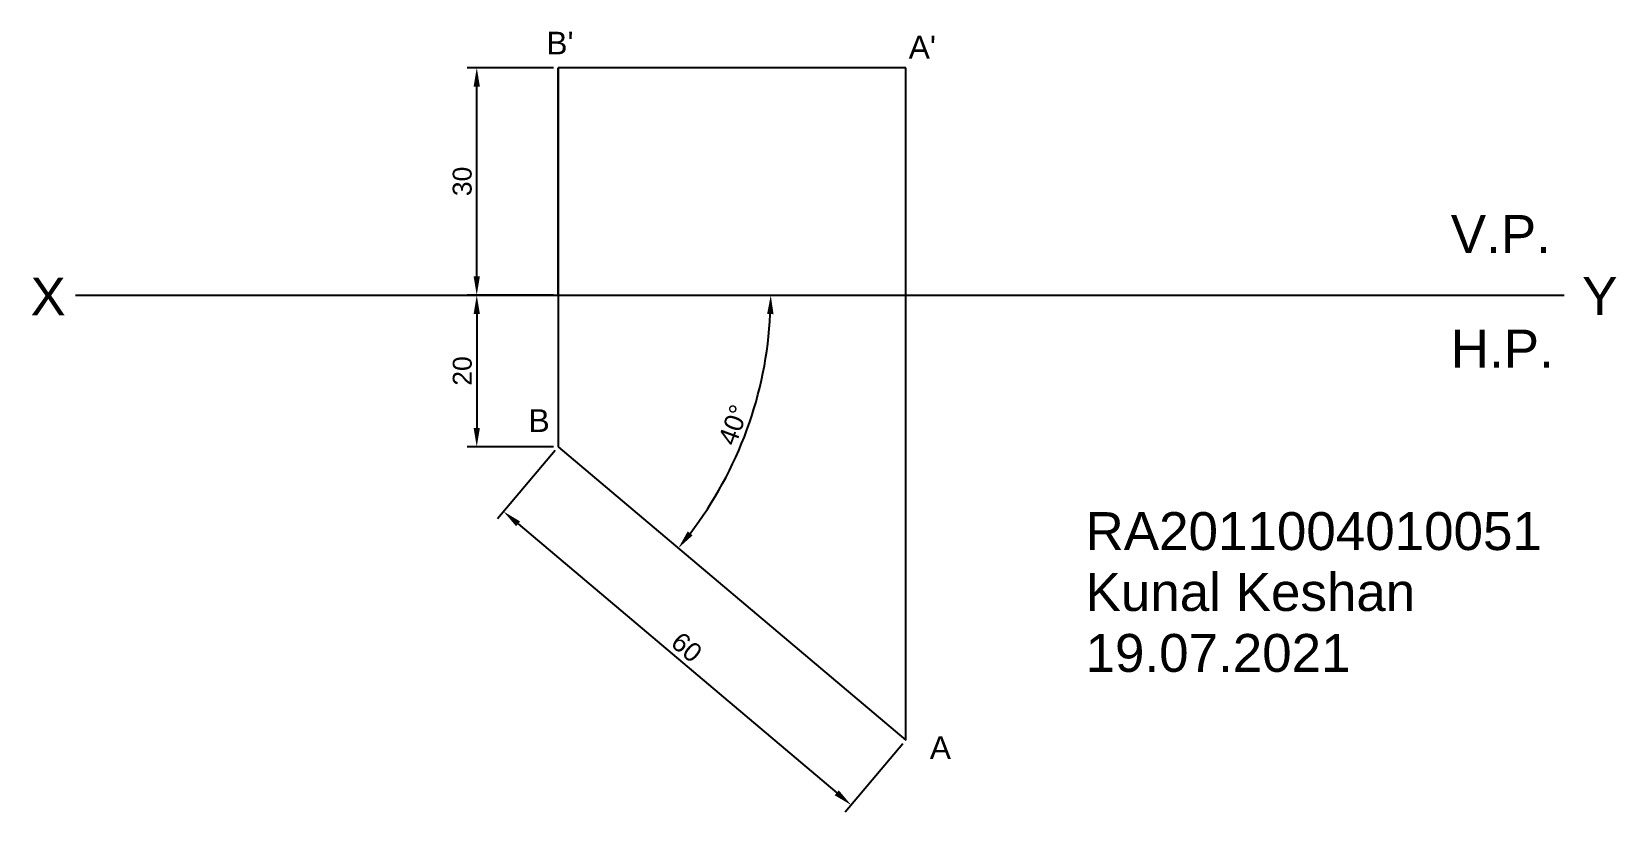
# Model space of a CAD drawing. Header units: millimetres. Extents: x 96 to 305, y 84 to 187.
import ezdxf

# ---------------------------------------------------------------- set-up
doc = ezdxf.new("R2010")
doc.units = ezdxf.units.MM
doc.styles.get("Standard").update_dxf_attribs({"font": 'arial.ttf'})
doc.dimstyles.new('ISO-25', dxfattribs={"dimtxt": 2.5, "dimasz": 2.5, "dimexe": 1.25, "dimexo": 0.625, "dimtad": 1, "dimtxsty": 'Standard', "dimcen": 2.5, "dimadec": 0, "dimazin": 0, "dimtfac": 1, "dimtmove": 0, "dimatfit": 3, "dimfxl": 1, "dimarcsym": 0})

# ---------------------------------------------------------------- blocks, each defined once
blk = doc.blocks.new('*D5')
at = {"color": 0, "lineweight": -2, "transparency": 16777216}
for p, q in [((164.46, 182.27), (153.09, 182.27)), ((154.34, 154.77), (154.34, 179.77)), ((164.46, 152.27), (153.09, 152.27))]:
    blk.add_line(p, q, dxfattribs=at)
at = {"color": 0, "transparency": 16777216}
for points in [[(153.92, 179.77), (154.75, 179.77), (154.34, 182.27)], [(153.92, 154.77), (154.75, 154.77), (154.34, 152.27)]]:
    blk.add_solid(points, dxfattribs=at)
at = {"layer": 'Defpoints', "color": 0, "transparency": 16777216}
for p in [(154.34, 182.27), (165.09, 182.27), (165.09, 152.27)]:
    blk.add_point(p, dxfattribs=at)
at = {"color": 0, "transparency": 16777216, "insert": (152.43, 167.27), "char_height": 2.5, "attachment_point": 5, "rotation": 90}
blk.add_mtext('30', dxfattribs=at)
blk = doc.blocks.new('*D6')
at = {"color": 0, "lineweight": -2, "transparency": 16777216}
for p, q in [((164.46, 152.27), (153.09, 152.27)), ((154.34, 149.77), (154.34, 134.77)), ((164.46, 132.27), (153.09, 132.27))]:
    blk.add_line(p, q, dxfattribs=at)
at = {"color": 0, "transparency": 16777216}
for points in [[(153.92, 149.77), (154.75, 149.77), (154.34, 152.27)], [(153.92, 134.77), (154.75, 134.77), (154.34, 132.27)]]:
    blk.add_solid(points, dxfattribs=at)
at = {"layer": 'Defpoints', "color": 0, "transparency": 16777216}
for p in [(165.09, 152.27), (154.34, 132.27), (165.09, 132.27)]:
    blk.add_point(p, dxfattribs=at)
at = {"color": 0, "transparency": 16777216, "insert": (152.44, 142.27), "char_height": 2.5, "attachment_point": 5, "rotation": 90}
blk.add_mtext('20', dxfattribs=at)
blk = doc.blocks.new('*D7')
at = {"color": 0, "lineweight": -2, "transparency": 16777216}
for p, q in [((164.69, 131.79), (157.07, 122.77)), ((159.79, 122.11), (201.82, 86.64)), ((210.54, 93.09), (202.92, 84.07))]:
    blk.add_line(p, q, dxfattribs=at)
at = {"color": 0, "transparency": 16777216}
for points in [[(160.06, 122.43), (159.52, 121.8), (157.88, 123.73)], [(202.09, 86.96), (201.55, 86.32), (203.73, 85.02)]]:
    blk.add_solid(points, dxfattribs=at)
at = {"layer": 'Defpoints', "color": 0, "transparency": 16777216}
for p in [(165.09, 132.27), (210.94, 93.57), (203.73, 85.02)]:
    blk.add_point(p, dxfattribs=at)
at = {"color": 0, "transparency": 16777216, "insert": (182.03, 105.83), "char_height": 2.5, "attachment_point": 5, "rotation": 319.8322}
blk.add_mtext('60', dxfattribs=at)
blk = doc.blocks.new('*D8')
at = {"color": 0, "lineweight": -2, "transparency": 16777216}
blk.add_arc((141.4, 152.27), 51.72, 322.6018, 357.2304, dxfattribs=at)
at = {"color": 0, "transparency": 16777216}
for points in [[(192.64, 149.78), (193.48, 149.76), (193.12, 152.27)], [(182.81, 120.59), (182.16, 121.11), (180.92, 118.9)]]:
    blk.add_solid(points, dxfattribs=at)
at = {"layer": 'Defpoints', "color": 0, "transparency": 16777216}
for p in [(101.43, 152.27), (297.76, 152.27), (165.09, 132.27), (187.57, 128.96), (210.94, 93.57)]:
    blk.add_point(p, dxfattribs=at)
at = {"color": 0, "transparency": 16777216, "insert": (188.19, 135.16), "char_height": 2.5, "attachment_point": 5, "rotation": 69.9161}
blk.add_mtext('40°', dxfattribs=at)

msp = doc.modelspace()

# ---------------------------------------------------------------- linework, layer by layer
for p, q in [((165.089, 152.268), (165.089, 182.268)), ((165.089, 182.268), (165.089, 132.268)), ((210.939, 93.566), (210.939, 182.268)), ((101.427, 152.268), (297.756, 152.268))]:
    msp.add_line(p, q)
at = {"color": 242, "true_color": 0xcd2027}
for p, q in [((210.939, 182.268), (165.089, 182.268)), ((165.089, 132.268), (210.939, 93.566))]:
    msp.add_line(p, q, dxfattribs=at)

# ---------------------------------------------------------------- texts
for s, height, p in [("B'", 3, (163.513, 184.014)), ("A'", 3, (211.313, 183.475)), ('V.P.', 5, (282.817, 157.836)), ('X', 5, (95.475, 149.593)), ('Y', 5, (300.143, 149.654)), ('H.P.', 5, (282.817, 142.722)), ('B', 3, (161.167, 134.226)), ('RA2011004010051', 5, (234.638, 118.654)), ('Kunal Keshan', 5, (234.638, 110.622)), ('19.07.2021', 5, (234.638, 102.589)), ('A', 3, (214.096, 91.104))]:
    msp.add_text(s, height=height).set_placement(p)

# ---------------------------------------------------------------- dimensions: what is measured, and where the dimension line sits
for base, p2, picture, middle in [((154.337, 182.268), (165.089, 182.268), '*D5', (152.435, 167.268)), ((154.337, 132.268), (165.089, 132.268), '*D6', (152.436, 142.268))]:
    dim = msp.add_linear_dim(base=base, p1=(165.089, 152.268), p2=p2, angle=90, dimstyle='ISO-25')
    dim.commit()
    dim.dimension.update_dxf_attribs({"geometry": picture, "text_midpoint": middle})
dim = msp.add_angular_dim_2l(base=(187.572, 128.964), line1=((165.089, 132.268), (210.939, 93.566)), line2=((101.427, 152.268), (297.756, 152.268)), dimstyle='ISO-25')
dim.commit()
dim.dimension.update_dxf_attribs({"geometry": '*D8', "text_midpoint": (188.188, 135.159)})
dim = msp.add_aligned_dim(p1=(165.089, 132.268), p2=(210.939, 93.566), distance=-11.178, dimstyle='ISO-25')
dim.commit()
dim.dimension.update_dxf_attribs({"geometry": '*D7', "text_midpoint": (182.031, 105.829)})

doc.saveas('drawing.dxf')
